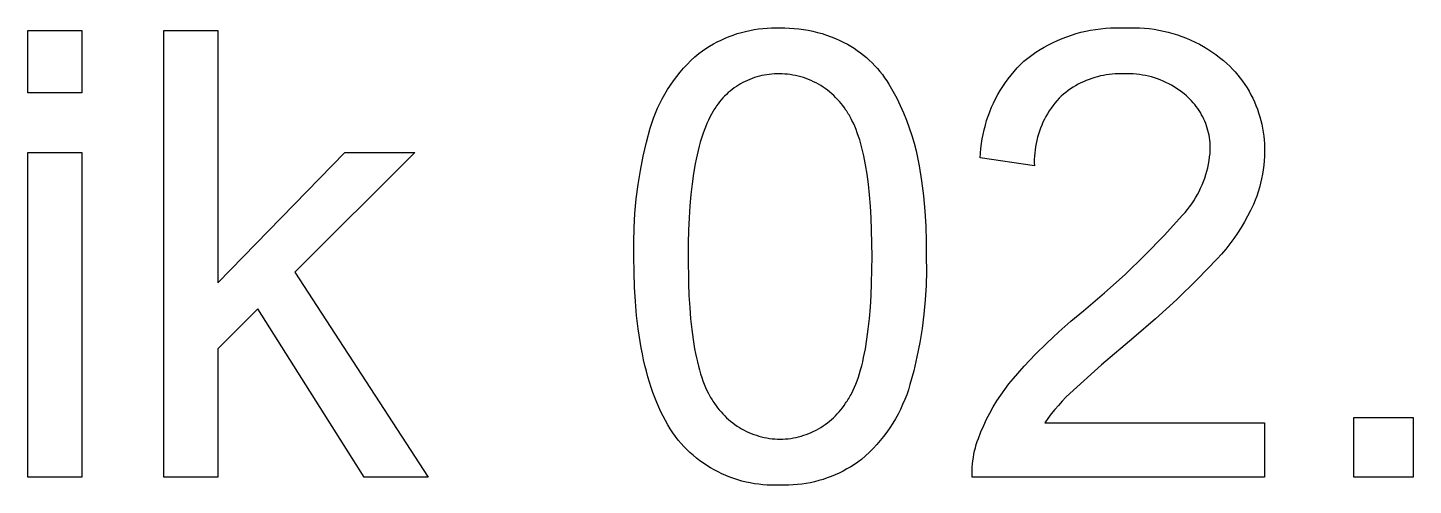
# Model space of a CAD drawing. Header units: millimetres. Extents: x 430 to 4403, y -1522 to 1254.
# Drawn here: x 3484.5 to 3574.1, y -1346.4 to -1316.8 of the extents above; entities that cross this region are included whole.
import ezdxf

# ---------------------------------------------------------------- set-up
doc = ezdxf.new("R2010")
doc.units = ezdxf.units.MM
doc.header["$MEASUREMENT"] = 0
doc.layers.add('Domyślny', color=7, linetype='Continuous', true_color=0x000000)

msp = doc.modelspace()

# ---------------------------------------------------------------- linework, layer by layer
at = {"layer": 'Domyślny'}
for p, q in [((3531.19, -1317.019), (3531.465, -1316.967)), ((3531.465, -1316.967), (3531.742, -1316.925)), ((3531.742, -1316.925), (3532.021, -1316.892)), ((3532.021, -1316.892), (3532.3, -1316.869)), ((3532.3, -1316.869), (3532.581, -1316.856)), ((3532.581, -1316.856), (3532.861, -1316.852)), ((3532.861, -1316.852), (3533.141, -1316.858)), ((3533.141, -1316.858), (3533.447, -1316.857)), ((3533.447, -1316.857), (3533.752, -1316.867)), ((3533.752, -1316.867), (3534.057, -1316.888)), ((3534.057, -1316.888), (3534.361, -1316.919)), ((3534.361, -1316.919), (3534.664, -1316.96)), ((3534.664, -1316.96), (3534.965, -1317.012)), ((3534.965, -1317.012), (3535.265, -1317.075)), ((3552.899, -1317.067), (3553.213, -1317.004)), ((3553.213, -1317.004), (3553.529, -1316.951)), ((3553.529, -1316.951), (3553.847, -1316.908)), ((3553.847, -1316.908), (3554.166, -1316.877)), ((3554.166, -1316.877), (3554.486, -1316.856)), ((3554.486, -1316.856), (3554.807, -1316.846)), ((3554.807, -1316.846), (3555.127, -1316.846)), ((3555.127, -1316.846), (3555.448, -1316.858)), ((3555.448, -1316.858), (3555.758, -1316.846)), ((3555.758, -1316.846), (3556.069, -1316.845)), ((3556.069, -1316.845), (3556.379, -1316.855)), ((3556.379, -1316.855), (3556.689, -1316.875)), ((3556.689, -1316.875), (3556.999, -1316.906)), ((3556.999, -1316.906), (3557.306, -1316.947)), ((3557.306, -1316.947), (3557.613, -1316.999)), ((3557.613, -1316.999), (3557.917, -1317.061)), ((3484.528, -1321.055), (3484.528, -1317.033)), ((3484.528, -1317.033), (3488.026, -1317.033)), ((3488.026, -1317.033), (3488.026, -1321.055)), ((3493.321, -1345.886), (3493.321, -1317.033)), ((3493.321, -1317.033), (3496.818, -1317.033)), ((3496.818, -1317.033), (3496.818, -1333.342)), ((3528.592, -1318.039), (3528.834, -1317.898)), ((3528.834, -1317.898), (3529.081, -1317.765)), ((3529.081, -1317.765), (3529.332, -1317.64)), ((3529.332, -1317.64), (3529.588, -1317.524)), ((3529.588, -1317.524), (3529.847, -1317.417)), ((3529.847, -1317.417), (3530.11, -1317.319)), ((3530.11, -1317.319), (3530.376, -1317.23)), ((3530.376, -1317.23), (3530.644, -1317.151)), ((3530.644, -1317.151), (3530.916, -1317.08)), ((3530.916, -1317.08), (3531.19, -1317.019)), ((3535.265, -1317.075), (3535.562, -1317.147)), ((3535.562, -1317.147), (3535.856, -1317.23)), ((3535.856, -1317.23), (3536.147, -1317.324)), ((3536.147, -1317.324), (3536.435, -1317.427)), ((3536.435, -1317.427), (3536.719, -1317.54)), ((3536.719, -1317.54), (3536.998, -1317.663)), ((3536.998, -1317.663), (3537.274, -1317.795)), ((3537.274, -1317.795), (3537.495, -1317.914)), ((3550.497, -1317.945), (3550.783, -1317.8)), ((3550.783, -1317.8), (3551.074, -1317.665)), ((3551.074, -1317.665), (3551.369, -1317.54)), ((3551.369, -1317.54), (3551.668, -1317.425)), ((3551.668, -1317.425), (3551.971, -1317.32)), ((3551.971, -1317.32), (3552.278, -1317.226)), ((3552.278, -1317.226), (3552.587, -1317.141)), ((3552.587, -1317.141), (3552.899, -1317.067)), ((3557.917, -1317.061), (3558.219, -1317.133)), ((3558.219, -1317.133), (3558.519, -1317.216)), ((3558.519, -1317.216), (3558.815, -1317.308)), ((3558.815, -1317.308), (3559.109, -1317.411)), ((3559.109, -1317.411), (3559.398, -1317.524)), ((3559.398, -1317.524), (3559.684, -1317.646)), ((3559.684, -1317.646), (3559.965, -1317.778)), ((3559.965, -1317.778), (3560.242, -1317.919)), ((3527.388, -1318.973), (3527.638, -1318.738)), ((3527.638, -1318.738), (3527.897, -1318.512)), ((3527.897, -1318.512), (3528.123, -1318.347)), ((3528.123, -1318.347), (3528.355, -1318.189)), ((3528.355, -1318.189), (3528.592, -1318.039)), ((3537.495, -1317.914), (3537.712, -1318.041)), ((3537.712, -1318.041), (3537.924, -1318.175)), ((3537.924, -1318.175), (3538.132, -1318.316)), ((3538.132, -1318.316), (3538.334, -1318.464)), ((3538.334, -1318.464), (3538.532, -1318.619)), ((3538.532, -1318.619), (3538.724, -1318.781)), ((3538.724, -1318.781), (3538.911, -1318.949)), ((3549.147, -1318.807), (3549.405, -1318.616)), ((3549.405, -1318.616), (3549.67, -1318.435)), ((3549.67, -1318.435), (3549.94, -1318.262)), ((3549.94, -1318.262), (3550.216, -1318.099)), ((3550.216, -1318.099), (3550.497, -1317.945)), ((3560.242, -1317.919), (3560.513, -1318.07)), ((3560.513, -1318.07), (3560.78, -1318.23)), ((3560.78, -1318.23), (3561.04, -1318.399)), ((3561.04, -1318.399), (3561.295, -1318.576)), ((3561.295, -1318.576), (3561.544, -1318.763)), ((3561.544, -1318.763), (3561.786, -1318.957)), ((3526.686, -1319.728), (3526.911, -1319.469)), ((3526.911, -1319.469), (3527.145, -1319.217)), ((3527.145, -1319.217), (3527.388, -1318.973)), ((3538.911, -1318.949), (3539.092, -1319.123)), ((3539.092, -1319.123), (3539.267, -1319.304)), ((3539.267, -1319.304), (3539.435, -1319.49)), ((3539.435, -1319.49), (3539.597, -1319.681)), ((3539.597, -1319.681), (3539.753, -1319.878)), ((3548.068, -1319.903), (3548.264, -1319.669)), ((3548.264, -1319.669), (3548.467, -1319.44)), ((3548.467, -1319.44), (3548.678, -1319.219)), ((3548.678, -1319.219), (3548.896, -1319.005)), ((3548.896, -1319.005), (3549.147, -1318.807)), ((3561.786, -1318.957), (3562.022, -1319.16)), ((3562.022, -1319.16), (3562.206, -1319.336)), ((3562.206, -1319.336), (3562.385, -1319.519)), ((3562.385, -1319.519), (3562.557, -1319.708)), ((3525.879, -1320.839), (3526.066, -1320.551)), ((3526.066, -1320.551), (3526.263, -1320.27)), ((3526.263, -1320.27), (3526.47, -1319.995)), ((3526.47, -1319.995), (3526.686, -1319.728)), ((3530.455, -1320.555), (3530.318, -1320.644)), ((3530.596, -1320.472), (3530.455, -1320.555)), ((3530.739, -1320.392), (3530.596, -1320.472)), ((3530.885, -1320.318), (3530.739, -1320.392)), ((3531.033, -1320.249), (3530.885, -1320.318)), ((3531.183, -1320.185), (3531.033, -1320.249)), ((3531.336, -1320.126), (3531.183, -1320.185)), ((3531.49, -1320.072), (3531.336, -1320.126)), ((3531.647, -1320.024), (3531.49, -1320.072)), ((3531.804, -1319.98), (3531.647, -1320.024)), ((3531.963, -1319.943), (3531.804, -1319.98)), ((3532.124, -1319.91), (3531.963, -1319.943)), ((3532.285, -1319.883), (3532.124, -1319.91)), ((3532.447, -1319.861), (3532.285, -1319.883)), ((3532.61, -1319.845), (3532.447, -1319.861)), ((3532.773, -1319.835), (3532.61, -1319.845)), ((3532.937, -1319.83), (3532.773, -1319.835)), ((3533.1, -1319.83), (3532.937, -1319.83)), ((3533.276, -1319.834), (3533.1, -1319.83)), ((3533.452, -1319.843), (3533.276, -1319.834)), ((3533.627, -1319.858), (3533.452, -1319.843)), ((3533.802, -1319.879), (3533.627, -1319.858)), ((3533.975, -1319.906), (3533.802, -1319.879)), ((3534.148, -1319.939), (3533.975, -1319.906)), ((3534.319, -1319.978), (3534.148, -1319.939)), ((3534.489, -1320.023), (3534.319, -1319.978)), ((3534.658, -1320.074), (3534.489, -1320.023)), ((3534.824, -1320.13), (3534.658, -1320.074)), ((3534.989, -1320.193), (3534.824, -1320.13)), ((3535.151, -1320.26), (3534.989, -1320.193)), ((3535.311, -1320.334), (3535.151, -1320.26)), ((3535.468, -1320.413), (3535.311, -1320.334)), ((3535.622, -1320.497), (3535.468, -1320.413)), ((3535.774, -1320.586), (3535.622, -1320.497)), ((3535.922, -1320.681), (3535.774, -1320.586)), ((3539.753, -1319.878), (3539.902, -1320.081)), ((3539.902, -1320.081), (3540.044, -1320.288)), ((3540.044, -1320.288), (3540.178, -1320.5)), ((3540.178, -1320.5), (3540.437, -1320.949)), ((3547.532, -1320.646), (3547.702, -1320.392)), ((3547.702, -1320.392), (3547.881, -1320.145)), ((3547.881, -1320.145), (3548.068, -1319.903)), ((3552.412, -1320.505), (3552.244, -1320.599)), ((3552.582, -1320.416), (3552.412, -1320.505)), ((3552.756, -1320.334), (3552.582, -1320.416)), ((3552.932, -1320.257), (3552.756, -1320.334)), ((3553.111, -1320.186), (3552.932, -1320.257)), ((3553.292, -1320.122), (3553.111, -1320.186)), ((3553.475, -1320.063), (3553.292, -1320.122)), ((3553.66, -1320.011), (3553.475, -1320.063)), ((3553.847, -1319.966), (3553.66, -1320.011)), ((3554.035, -1319.926), (3553.847, -1319.966)), ((3554.224, -1319.893), (3554.035, -1319.926)), ((3554.415, -1319.866), (3554.224, -1319.893)), ((3554.606, -1319.846), (3554.415, -1319.866)), ((3554.798, -1319.832), (3554.606, -1319.846)), ((3554.99, -1319.825), (3554.798, -1319.832)), ((3555.182, -1319.825), (3554.99, -1319.825)), ((3555.374, -1319.83), (3555.182, -1319.825)), ((3555.573, -1319.825), (3555.374, -1319.83)), ((3555.772, -1319.827), (3555.573, -1319.825)), ((3555.97, -1319.836), (3555.772, -1319.827)), ((3556.169, -1319.851), (3555.97, -1319.836)), ((3556.366, -1319.873), (3556.169, -1319.851)), ((3556.563, -1319.903), (3556.366, -1319.873)), ((3556.758, -1319.939), (3556.563, -1319.903)), ((3556.953, -1319.982), (3556.758, -1319.939)), ((3557.145, -1320.031), (3556.953, -1319.982)), ((3557.336, -1320.087), (3557.145, -1320.031)), ((3557.524, -1320.15), (3557.336, -1320.087)), ((3557.711, -1320.22), (3557.524, -1320.15)), ((3557.895, -1320.296), (3557.711, -1320.22)), ((3558.076, -1320.378), (3557.895, -1320.296)), ((3558.254, -1320.466), (3558.076, -1320.378)), ((3558.429, -1320.561), (3558.254, -1320.466)), ((3558.6, -1320.661), (3558.429, -1320.561)), ((3562.557, -1319.708), (3562.722, -1319.903)), ((3562.722, -1319.903), (3562.881, -1320.103)), ((3562.881, -1320.103), (3563.033, -1320.308)), ((3563.033, -1320.308), (3563.179, -1320.518)), ((3563.179, -1320.518), (3563.316, -1320.733)), ((3488.026, -1321.055), (3484.528, -1321.055)), ((3525.377, -1321.739), (3525.534, -1321.434)), ((3525.534, -1321.434), (3525.701, -1321.133)), ((3525.701, -1321.133), (3525.879, -1320.839)), ((3529.45, -1321.386), (3529.341, -1321.509)), ((3529.563, -1321.268), (3529.45, -1321.386)), ((3529.679, -1321.154), (3529.563, -1321.268)), ((3529.8, -1321.043), (3529.679, -1321.154)), ((3529.924, -1320.937), (3529.8, -1321.043)), ((3530.052, -1320.835), (3529.924, -1320.937)), ((3530.183, -1320.737), (3530.052, -1320.835)), ((3530.318, -1320.644), (3530.183, -1320.737)), ((3536.067, -1320.781), (3535.922, -1320.681)), ((3536.208, -1320.885), (3536.067, -1320.781)), ((3536.346, -1320.995), (3536.208, -1320.885)), ((3536.48, -1321.109), (3536.346, -1320.995)), ((3536.61, -1321.227), (3536.48, -1321.109)), ((3536.735, -1321.35), (3536.61, -1321.227)), ((3536.857, -1321.477), (3536.735, -1321.35)), ((3536.974, -1321.609), (3536.857, -1321.477)), ((3540.437, -1320.949), (3540.68, -1321.407)), ((3540.68, -1321.407), (3540.908, -1321.873)), ((3546.938, -1321.713), (3547.073, -1321.439)), ((3547.073, -1321.439), (3547.217, -1321.169)), ((3547.217, -1321.169), (3547.37, -1320.905)), ((3547.37, -1320.905), (3547.532, -1320.646)), ((3551.173, -1321.408), (3551.034, -1321.563)), ((3551.314, -1321.277), (3551.173, -1321.408)), ((3551.459, -1321.151), (3551.314, -1321.277)), ((3551.608, -1321.03), (3551.459, -1321.151)), ((3551.762, -1320.914), (3551.608, -1321.03)), ((3551.919, -1320.804), (3551.762, -1320.914)), ((3552.08, -1320.699), (3551.919, -1320.804)), ((3552.244, -1320.599), (3552.08, -1320.699)), ((3558.768, -1320.768), (3558.6, -1320.661)), ((3558.932, -1320.88), (3558.768, -1320.768)), ((3559.093, -1320.998), (3558.932, -1320.88)), ((3559.248, -1321.121), (3559.093, -1320.998)), ((3559.4, -1321.25), (3559.248, -1321.121)), ((3559.516, -1321.356), (3559.4, -1321.25)), ((3559.629, -1321.466), (3559.516, -1321.356)), ((3559.738, -1321.579), (3559.629, -1321.466)), ((3563.316, -1320.733), (3563.447, -1320.953)), ((3563.447, -1320.953), (3563.57, -1321.177)), ((3563.57, -1321.177), (3563.686, -1321.404)), ((3563.686, -1321.404), (3563.793, -1321.636)), ((3524.971, -1322.686), (3525.096, -1322.366)), ((3525.096, -1322.366), (3525.231, -1322.05)), ((3525.231, -1322.05), (3525.377, -1321.739)), ((3528.817, -1322.243), (3528.711, -1322.43)), ((3528.871, -1322.153), (3528.817, -1322.243)), ((3528.927, -1322.065), (3528.871, -1322.153)), ((3528.983, -1321.98), (3528.927, -1322.065)), ((3529.04, -1321.896), (3528.983, -1321.98)), ((3529.136, -1321.764), (3529.04, -1321.896)), ((3529.236, -1321.634), (3529.136, -1321.764)), ((3529.341, -1321.509), (3529.236, -1321.634)), ((3537.086, -1321.744), (3536.974, -1321.609)), ((3537.194, -1321.883), (3537.086, -1321.744)), ((3537.296, -1322.026), (3537.194, -1321.883)), ((3537.394, -1322.172), (3537.296, -1322.026)), ((3537.447, -1322.246), (3537.394, -1322.172)), ((3537.498, -1322.323), (3537.447, -1322.246)), ((3537.549, -1322.402), (3537.498, -1322.323)), ((3540.908, -1321.873), (3541.12, -1322.346)), ((3541.12, -1322.346), (3541.316, -1322.826)), ((3546.59, -1322.56), (3546.696, -1322.274)), ((3546.696, -1322.274), (3546.812, -1321.991)), ((3546.812, -1321.991), (3546.938, -1321.713)), ((3550.535, -1322.226), (3550.425, -1322.402)), ((3550.651, -1322.053), (3550.535, -1322.226)), ((3550.773, -1321.885), (3550.651, -1322.053)), ((3550.901, -1321.722), (3550.773, -1321.885)), ((3551.034, -1321.563), (3550.901, -1321.722)), ((3559.843, -1321.697), (3559.738, -1321.579)), ((3559.943, -1321.818), (3559.843, -1321.697)), ((3560.04, -1321.942), (3559.943, -1321.818)), ((3560.132, -1322.07), (3560.04, -1321.942)), ((3560.219, -1322.2), (3560.132, -1322.07)), ((3560.302, -1322.334), (3560.219, -1322.2)), ((3560.381, -1322.47), (3560.302, -1322.334)), ((3563.793, -1321.636), (3563.893, -1321.871)), ((3563.893, -1321.871), (3563.985, -1322.11)), ((3563.985, -1322.11), (3564.068, -1322.351)), ((3564.068, -1322.351), (3564.144, -1322.595)), ((3524.756, -1323.339), (3524.858, -1323.011)), ((3524.858, -1323.011), (3524.971, -1322.686)), ((3528.322, -1323.263), (3528.233, -1323.493)), ((3528.413, -1323.042), (3528.322, -1323.263)), ((3528.509, -1322.829), (3528.413, -1323.042)), ((3528.608, -1322.625), (3528.509, -1322.829)), ((3528.711, -1322.43), (3528.608, -1322.625)), ((3537.599, -1322.483), (3537.549, -1322.402)), ((3537.648, -1322.567), (3537.599, -1322.483)), ((3537.697, -1322.653), (3537.648, -1322.567)), ((3537.744, -1322.741), (3537.697, -1322.653)), ((3537.791, -1322.832), (3537.744, -1322.741)), ((3537.882, -1323.02), (3537.791, -1322.832)), ((3537.969, -1323.218), (3537.882, -1323.02)), ((3538.054, -1323.425), (3537.969, -1323.218)), ((3541.316, -1322.826), (3541.495, -1323.313)), ((3546.33, -1323.438), (3546.407, -1323.143)), ((3546.407, -1323.143), (3546.493, -1322.85)), ((3546.493, -1322.85), (3546.59, -1322.56)), ((3550.048, -1323.141), (3549.97, -1323.333)), ((3550.132, -1322.951), (3550.048, -1323.141)), ((3550.223, -1322.765), (3550.132, -1322.951)), ((3550.321, -1322.581), (3550.223, -1322.765)), ((3550.425, -1322.402), (3550.321, -1322.581)), ((3560.454, -1322.61), (3560.381, -1322.47)), ((3560.523, -1322.751), (3560.454, -1322.61)), ((3560.587, -1322.895), (3560.523, -1322.751)), ((3560.645, -1323.041), (3560.587, -1322.895)), ((3560.699, -1323.189), (3560.645, -1323.041)), ((3560.747, -1323.338), (3560.699, -1323.189)), ((3564.144, -1322.595), (3564.211, -1322.842)), ((3564.211, -1322.842), (3564.27, -1323.09)), ((3564.27, -1323.09), (3564.32, -1323.341)), ((3524.511, -1324.24), (3524.756, -1323.339)), ((3528.068, -1323.98), (3527.99, -1324.236)), ((3528.149, -1323.732), (3528.068, -1323.98)), ((3528.233, -1323.493), (3528.149, -1323.732)), ((3538.135, -1323.642), (3538.054, -1323.425)), ((3538.212, -1323.867), (3538.135, -1323.642)), ((3538.287, -1324.102), (3538.212, -1323.867)), ((3538.358, -1324.347), (3538.287, -1324.102)), ((3541.495, -1323.313), (3541.658, -1323.805)), ((3541.658, -1323.805), (3541.803, -1324.302)), ((3546.16, -1324.339), (3546.206, -1324.037)), ((3546.206, -1324.037), (3546.263, -1323.737)), ((3546.263, -1323.737), (3546.33, -1323.438)), ((3549.726, -1324.127), (3549.683, -1324.33)), ((3549.777, -1323.925), (3549.726, -1324.127)), ((3549.834, -1323.726), (3549.777, -1323.925)), ((3549.899, -1323.528), (3549.834, -1323.726)), ((3549.97, -1323.333), (3549.899, -1323.528)), ((3560.791, -1323.49), (3560.747, -1323.338)), ((3560.829, -1323.642), (3560.791, -1323.49)), ((3560.862, -1323.796), (3560.829, -1323.642)), ((3560.889, -1323.951), (3560.862, -1323.796)), ((3560.911, -1324.107), (3560.889, -1323.951)), ((3560.928, -1324.263), (3560.911, -1324.107)), ((3564.32, -1323.341), (3564.362, -1323.593)), ((3564.362, -1323.593), (3564.395, -1323.846)), ((3564.395, -1323.846), (3564.42, -1324.1)), ((3564.42, -1324.1), (3564.436, -1324.355)), ((3484.528, -1345.886), (3484.528, -1324.902)), ((3484.528, -1324.902), (3488.026, -1324.902)), ((3488.026, -1324.902), (3488.026, -1345.886)), ((3496.818, -1333.342), (3505.018, -1324.902)), ((3509.534, -1324.902), (3501.791, -1332.637)), ((3505.018, -1324.902), (3509.534, -1324.902)), ((3524.297, -1325.149), (3524.511, -1324.24)), ((3527.779, -1325.058), (3527.716, -1325.349)), ((3527.846, -1324.775), (3527.779, -1325.058)), ((3527.916, -1324.501), (3527.846, -1324.775)), ((3527.99, -1324.236), (3527.916, -1324.501)), ((3538.426, -1324.6), (3538.358, -1324.347)), ((3538.49, -1324.863), (3538.426, -1324.6)), ((3538.551, -1325.136), (3538.49, -1324.863)), ((3541.803, -1324.302), (3541.932, -1324.805)), ((3541.932, -1324.805), (3542.126, -1325.769)), ((3546.081, -1325.251), (3546.097, -1324.946)), ((3546.097, -1324.946), (3546.123, -1324.642)), ((3546.123, -1324.642), (3546.16, -1324.339)), ((3549.595, -1324.946), (3549.58, -1325.153)), ((3549.617, -1324.74), (3549.595, -1324.946)), ((3549.646, -1324.534), (3549.617, -1324.74)), ((3549.683, -1324.33), (3549.646, -1324.534)), ((3560.902, -1325.201), (3560.928, -1324.968)), ((3560.939, -1324.42), (3560.928, -1324.263)), ((3560.928, -1324.968), (3560.945, -1324.735)), ((3560.945, -1324.578), (3560.939, -1324.42)), ((3560.945, -1324.735), (3560.945, -1324.578)), ((3564.436, -1324.355), (3564.444, -1324.611)), ((3564.442, -1324.866), (3564.437, -1325.158)), ((3564.444, -1324.611), (3564.442, -1324.866)), ((3524.115, -1326.066), (3524.297, -1325.149)), ((3527.657, -1325.649), (3527.549, -1326.275)), ((3527.716, -1325.349), (3527.657, -1325.649)), ((3538.664, -1325.708), (3538.551, -1325.136)), ((3538.763, -1326.318), (3538.664, -1325.708)), ((3542.126, -1325.769), (3542.287, -1326.74)), ((3549.579, -1325.776), (3546.081, -1325.251)), ((3549.58, -1325.153), (3549.572, -1325.361)), ((3549.572, -1325.361), (3549.572, -1325.568)), ((3549.572, -1325.568), (3549.579, -1325.776)), ((3560.721, -1326.118), (3560.778, -1325.891)), ((3560.778, -1325.891), (3560.827, -1325.662)), ((3560.827, -1325.662), (3560.868, -1325.432)), ((3560.868, -1325.432), (3560.902, -1325.201)), ((3564.396, -1325.739), (3564.361, -1326.028)), ((3564.421, -1325.449), (3564.396, -1325.739)), ((3564.437, -1325.158), (3564.421, -1325.449)), ((3523.965, -1326.988), (3524.115, -1326.066)), ((3527.549, -1326.275), (3527.455, -1326.936)), ((3538.849, -1326.966), (3538.763, -1326.318)), ((3542.287, -1326.74), (3542.414, -1327.716)), ((3560.416, -1327.001), (3560.504, -1326.784)), ((3560.504, -1326.784), (3560.584, -1326.565)), ((3560.584, -1326.565), (3560.656, -1326.342)), ((3560.656, -1326.342), (3560.721, -1326.118)), ((3564.261, -1326.603), (3564.197, -1326.887)), ((3564.316, -1326.316), (3564.261, -1326.603)), ((3564.361, -1326.028), (3564.316, -1326.316)), ((3523.847, -1327.914), (3523.965, -1326.988)), ((3527.376, -1327.632), (3527.311, -1328.362)), ((3527.455, -1326.936), (3527.376, -1327.632)), ((3538.921, -1327.65), (3538.849, -1326.966)), ((3538.981, -1328.372), (3538.921, -1327.65)), ((3542.414, -1327.716), (3542.507, -1328.695)), ((3559.994, -1327.835), (3560.11, -1327.632)), ((3560.11, -1327.632), (3560.219, -1327.425)), ((3560.219, -1327.425), (3560.321, -1327.215)), ((3560.321, -1327.215), (3560.416, -1327.001)), ((3563.948, -1327.725), (3563.846, -1327.998)), ((3564.04, -1327.449), (3563.948, -1327.725)), ((3564.123, -1327.169), (3564.04, -1327.449)), ((3564.197, -1326.887), (3564.123, -1327.169)), ((3523.761, -1328.844), (3523.847, -1327.914)), ((3527.311, -1328.362), (3527.261, -1329.128)), ((3539.027, -1329.132), (3538.981, -1328.372)), ((3559.313, -1328.784), (3559.462, -1328.604)), ((3559.462, -1328.604), (3559.605, -1328.419)), ((3559.605, -1328.419), (3559.741, -1328.229)), ((3559.741, -1328.229), (3559.871, -1328.034)), ((3559.871, -1328.034), (3559.994, -1327.835)), ((3563.552, -1328.652), (3563.358, -1329.03)), ((3563.735, -1328.268), (3563.552, -1328.652)), ((3563.846, -1327.998), (3563.735, -1328.268)), ((3523.708, -1329.777), (3523.761, -1328.844)), ((3527.261, -1329.128), (3527.225, -1329.928)), ((3539.06, -1329.929), (3539.027, -1329.132)), ((3542.507, -1328.695), (3542.567, -1329.677)), ((3557.958, -1330.277), (3559.158, -1328.959)), ((3559.158, -1328.959), (3559.313, -1328.784)), ((3563.151, -1329.401), (3562.933, -1329.766)), ((3563.358, -1329.03), (3563.151, -1329.401)), ((3523.687, -1330.711), (3523.708, -1329.777)), ((3527.225, -1329.928), (3527.203, -1330.764)), ((3539.087, -1331.634), (3539.06, -1329.929)), ((3542.567, -1329.677), (3542.592, -1330.661)), ((3556.716, -1331.556), (3557.958, -1330.277)), ((3562.702, -1330.123), (3562.461, -1330.473)), ((3562.933, -1329.766), (3562.702, -1330.123)), ((3523.698, -1331.645), (3523.687, -1330.711)), ((3527.203, -1330.764), (3527.196, -1331.634)), ((3542.592, -1330.661), (3542.584, -1331.645)), ((3561.945, -1331.149), (3561.671, -1331.474)), ((3562.208, -1330.815), (3561.945, -1331.149)), ((3562.461, -1330.473), (3562.208, -1330.815)), ((3523.71, -1332.647), (3523.698, -1331.645)), ((3527.196, -1331.634), (3527.223, -1333.355)), ((3539.06, -1333.351), (3539.087, -1331.634)), ((3542.584, -1331.645), (3542.595, -1332.574)), ((3555.433, -1332.793), (3556.716, -1331.556)), ((3561.386, -1331.79), (3560.101, -1333.118)), ((3561.671, -1331.474), (3561.386, -1331.79)), ((3501.791, -1332.637), (3510.409, -1345.886)), ((3523.743, -1333.614), (3523.71, -1332.647)), ((3542.595, -1332.574), (3542.574, -1333.503)), ((3554.11, -1333.988), (3555.433, -1332.793)), ((3560.101, -1333.118), (3558.775, -1334.407)), ((3523.799, -1334.546), (3523.743, -1333.614)), ((3527.223, -1333.355), (3527.256, -1334.158)), ((3539.027, -1334.152), (3539.06, -1333.351)), ((3542.574, -1333.503), (3542.521, -1334.431)), ((3552.748, -1335.14), (3554.11, -1333.988)), ((3523.877, -1335.443), (3523.799, -1334.546)), ((3527.256, -1334.158), (3527.303, -1334.923)), ((3538.919, -1335.641), (3538.98, -1334.915)), ((3538.98, -1334.915), (3539.027, -1334.152)), ((3542.521, -1334.431), (3542.436, -1335.357)), ((3558.775, -1334.407), (3557.41, -1335.654)), ((3499.408, -1335.011), (3496.818, -1337.601)), ((3506.272, -1345.886), (3499.408, -1335.011)), ((3523.978, -1336.306), (3523.877, -1335.443)), ((3527.303, -1334.923), (3527.363, -1335.65)), ((3527.363, -1335.65), (3527.437, -1336.339)), ((3538.846, -1336.329), (3538.919, -1335.641)), ((3542.436, -1335.357), (3542.319, -1336.279)), ((3551.149, -1336.504), (3551.938, -1335.81)), ((3551.938, -1335.81), (3552.748, -1335.14)), ((3557.41, -1335.654), (3556.008, -1336.858)), ((3524.101, -1337.134), (3523.978, -1336.306)), ((3527.437, -1336.339), (3527.524, -1336.99)), ((3538.759, -1336.979), (3538.846, -1336.329)), ((3542.319, -1336.279), (3542.171, -1337.196)), ((3550.382, -1337.223), (3551.149, -1336.504)), ((3496.818, -1337.601), (3496.818, -1345.886)), ((3524.171, -1337.534), (3524.101, -1337.134)), ((3524.247, -1337.926), (3524.171, -1337.534)), ((3527.524, -1336.99), (3527.624, -1337.602)), ((3527.624, -1337.602), (3527.68, -1337.894)), ((3538.603, -1337.882), (3538.658, -1337.59)), ((3538.658, -1337.59), (3538.759, -1336.979)), ((3542.171, -1337.196), (3541.991, -1338.108)), ((3549.637, -1337.964), (3550.382, -1337.223)), ((3556.008, -1336.858), (3553.914, -1338.639)), ((3524.328, -1338.31), (3524.247, -1337.926)), ((3524.414, -1338.685), (3524.328, -1338.31)), ((3527.68, -1337.894), (3527.738, -1338.177)), ((3527.738, -1338.177), (3527.8, -1338.45)), ((3527.8, -1338.45), (3527.866, -1338.713)), ((3538.417, -1338.7), (3538.482, -1338.437)), ((3538.482, -1338.437), (3538.544, -1338.164)), ((3538.544, -1338.164), (3538.603, -1337.882)), ((3541.991, -1338.108), (3541.78, -1339.013)), ((3548.915, -1338.728), (3549.637, -1337.964)), ((3524.507, -1339.051), (3524.414, -1338.685)), ((3524.605, -1339.408), (3524.507, -1339.051)), ((3527.866, -1338.713), (3527.934, -1338.967)), ((3527.934, -1338.967), (3528.006, -1339.211)), ((3528.006, -1339.211), (3528.082, -1339.446)), ((3538.201, -1339.433), (3538.276, -1339.199)), ((3538.276, -1339.199), (3538.348, -1338.954)), ((3538.348, -1338.954), (3538.417, -1338.7)), ((3541.78, -1339.013), (3541.538, -1339.91)), ((3548.217, -1339.514), (3548.915, -1338.728)), ((3553.914, -1338.639), (3551.87, -1340.476)), ((3524.708, -1339.757), (3524.605, -1339.408)), ((3524.817, -1340.097), (3524.708, -1339.757)), ((3524.932, -1340.428), (3524.817, -1340.097)), ((3528.082, -1339.446), (3528.16, -1339.671)), ((3528.16, -1339.671), (3528.242, -1339.887)), ((3528.242, -1339.887), (3528.328, -1340.093)), ((3528.328, -1340.093), (3528.416, -1340.29)), ((3528.416, -1340.29), (3528.509, -1340.477)), ((3537.774, -1340.465), (3537.866, -1340.278)), ((3537.866, -1340.278), (3537.955, -1340.081)), ((3537.955, -1340.081), (3538.04, -1339.875)), ((3538.04, -1339.875), (3538.122, -1339.659)), ((3538.122, -1339.659), (3538.201, -1339.433)), ((3541.436, -1340.239), (3541.324, -1340.563)), ((3541.538, -1339.91), (3541.436, -1340.239)), ((3547.401, -1340.591), (3547.66, -1340.223)), ((3547.66, -1340.223), (3547.932, -1339.864)), ((3547.932, -1339.864), (3548.217, -1339.514)), ((3525.052, -1340.75), (3524.932, -1340.428)), ((3525.178, -1341.064), (3525.052, -1340.75)), ((3525.309, -1341.37), (3525.178, -1341.064)), ((3528.509, -1340.477), (3528.556, -1340.567)), ((3528.556, -1340.567), (3528.604, -1340.655)), ((3528.604, -1340.655), (3528.653, -1340.74)), ((3528.653, -1340.74), (3528.703, -1340.823)), ((3528.703, -1340.823), (3528.753, -1340.903)), ((3528.753, -1340.903), (3528.805, -1340.981)), ((3528.805, -1340.981), (3528.857, -1341.057)), ((3528.857, -1341.057), (3528.91, -1341.13)), ((3528.91, -1341.13), (3529.008, -1341.273)), ((3537.275, -1341.264), (3537.372, -1341.121)), ((3537.372, -1341.121), (3537.425, -1341.047)), ((3537.425, -1341.047), (3537.478, -1340.971)), ((3537.478, -1340.971), (3537.529, -1340.893)), ((3537.529, -1340.893), (3537.58, -1340.812)), ((3537.58, -1340.812), (3537.63, -1340.729)), ((3537.63, -1340.729), (3537.679, -1340.643)), ((3537.679, -1340.643), (3537.727, -1340.556)), ((3537.727, -1340.556), (3537.774, -1340.465)), ((3541.2, -1340.884), (3541.065, -1341.2)), ((3541.324, -1340.563), (3541.2, -1340.884)), ((3546.92, -1341.354), (3547.154, -1340.968)), ((3547.154, -1340.968), (3547.401, -1340.591)), ((3551.365, -1340.986), (3551.125, -1341.253)), ((3551.614, -1340.727), (3551.365, -1340.986)), ((3551.87, -1340.476), (3551.614, -1340.727)), ((3525.446, -1341.666), (3525.309, -1341.37)), ((3525.589, -1341.954), (3525.446, -1341.666)), ((3525.737, -1342.233), (3525.589, -1341.954)), ((3529.008, -1341.273), (3529.11, -1341.413)), ((3529.11, -1341.413), (3529.217, -1341.549)), ((3529.217, -1341.549), (3529.328, -1341.681)), ((3529.328, -1341.681), (3529.444, -1341.81)), ((3529.444, -1341.81), (3529.564, -1341.935)), ((3529.564, -1341.935), (3529.688, -1342.055)), ((3529.688, -1342.055), (3529.816, -1342.171)), ((3536.468, -1342.165), (3536.596, -1342.048)), ((3536.596, -1342.048), (3536.72, -1341.928)), ((3536.72, -1341.928), (3536.84, -1341.803)), ((3536.84, -1341.803), (3536.956, -1341.674)), ((3536.956, -1341.674), (3537.067, -1341.541)), ((3537.067, -1341.541), (3537.173, -1341.404)), ((3537.173, -1341.404), (3537.275, -1341.264)), ((3540.764, -1341.818), (3540.597, -1342.119)), ((3540.92, -1341.512), (3540.764, -1341.818)), ((3541.065, -1341.2), (3540.92, -1341.512)), ((3546.493, -1342.147), (3546.7, -1341.747)), ((3546.7, -1341.747), (3546.92, -1341.354)), ((3550.669, -1341.807), (3550.454, -1342.094)), ((3550.893, -1341.526), (3550.669, -1341.807)), ((3551.125, -1341.253), (3550.893, -1341.526)), ((3570.213, -1345.886), (3570.213, -1342.039)), ((3570.213, -1342.039), (3574.06, -1342.039)), ((3574.06, -1342.039), (3574.06, -1345.886)), ((3525.891, -1342.503), (3525.737, -1342.233)), ((3526.05, -1342.765), (3525.891, -1342.503)), ((3526.215, -1343.018), (3526.05, -1342.765)), ((3529.816, -1342.171), (3529.948, -1342.283)), ((3529.948, -1342.283), (3530.084, -1342.39)), ((3530.084, -1342.39), (3530.224, -1342.493)), ((3530.224, -1342.493), (3530.366, -1342.591)), ((3530.366, -1342.591), (3530.512, -1342.684)), ((3530.512, -1342.684), (3530.661, -1342.771)), ((3530.661, -1342.771), (3530.813, -1342.854)), ((3530.813, -1342.854), (3530.968, -1342.932)), ((3530.968, -1342.932), (3531.125, -1343.004)), ((3535.159, -1343.002), (3535.317, -1342.929)), ((3535.317, -1342.929), (3535.471, -1342.851)), ((3535.471, -1342.851), (3535.623, -1342.768)), ((3535.623, -1342.768), (3535.772, -1342.679)), ((3535.772, -1342.679), (3535.918, -1342.586)), ((3535.918, -1342.586), (3536.061, -1342.488)), ((3536.061, -1342.488), (3536.2, -1342.385)), ((3536.2, -1342.385), (3536.336, -1342.277)), ((3536.336, -1342.277), (3536.468, -1342.165)), ((3540.234, -1342.702), (3540.037, -1342.984)), ((3540.42, -1342.414), (3540.234, -1342.702)), ((3540.597, -1342.119), (3540.42, -1342.414)), ((3545.959, -1343.388), (3546.123, -1342.969)), ((3546.123, -1342.969), (3546.301, -1342.555)), ((3546.301, -1342.555), (3546.493, -1342.147)), ((3550.454, -1342.094), (3550.248, -1342.388)), ((3550.248, -1342.388), (3564.442, -1342.388)), ((3564.442, -1342.388), (3564.442, -1345.886)), ((3526.386, -1343.262), (3526.215, -1343.018)), ((3526.562, -1343.498), (3526.386, -1343.262)), ((3526.742, -1343.708), (3526.562, -1343.498)), ((3526.928, -1343.911), (3526.742, -1343.708)), ((3531.125, -1343.004), (3531.285, -1343.071)), ((3531.285, -1343.071), (3531.446, -1343.133)), ((3531.446, -1343.133), (3531.61, -1343.189)), ((3531.61, -1343.189), (3531.775, -1343.24)), ((3531.775, -1343.24), (3531.943, -1343.284)), ((3531.943, -1343.284), (3532.111, -1343.324)), ((3532.111, -1343.324), (3532.281, -1343.357)), ((3532.281, -1343.357), (3532.452, -1343.385)), ((3532.452, -1343.385), (3532.623, -1343.407)), ((3532.623, -1343.407), (3532.796, -1343.423)), ((3532.796, -1343.423), (3532.968, -1343.433)), ((3532.968, -1343.433), (3533.141, -1343.438)), ((3533.141, -1343.438), (3533.314, -1343.433)), ((3533.314, -1343.433), (3533.487, -1343.423)), ((3533.487, -1343.423), (3533.66, -1343.406)), ((3533.66, -1343.406), (3533.832, -1343.384)), ((3533.832, -1343.384), (3534.003, -1343.356)), ((3534.003, -1343.356), (3534.173, -1343.323)), ((3534.173, -1343.323), (3534.341, -1343.283)), ((3534.341, -1343.283), (3534.509, -1343.238)), ((3534.509, -1343.238), (3534.674, -1343.187)), ((3534.674, -1343.187), (3534.838, -1343.131)), ((3534.838, -1343.131), (3535, -1343.069)), ((3535, -1343.069), (3535.159, -1343.002)), ((3539.39, -1343.787), (3539.157, -1344.04)), ((3539.615, -1343.527), (3539.39, -1343.787)), ((3539.831, -1343.259), (3539.615, -1343.527)), ((3540.037, -1342.984), (3539.831, -1343.259)), ((3545.767, -1343.995), (3545.825, -1343.791)), ((3545.825, -1343.791), (3545.888, -1343.588)), ((3545.888, -1343.588), (3545.959, -1343.388)), ((3527.122, -1344.108), (3526.928, -1343.911)), ((3527.322, -1344.298), (3527.122, -1344.108)), ((3527.529, -1344.482), (3527.322, -1344.298)), ((3527.742, -1344.658), (3527.529, -1344.482)), ((3527.96, -1344.827), (3527.742, -1344.658)), ((3538.406, -1344.746), (3538.179, -1344.913)), ((3538.665, -1344.519), (3538.406, -1344.746)), ((3538.915, -1344.284), (3538.665, -1344.519)), ((3539.157, -1344.04), (3538.915, -1344.284)), ((3545.606, -1344.827), (3545.636, -1344.617)), ((3545.636, -1344.617), (3545.673, -1344.409)), ((3545.673, -1344.409), (3545.717, -1344.201)), ((3545.717, -1344.201), (3545.767, -1343.995)), ((3528.185, -1344.988), (3527.96, -1344.827)), ((3528.415, -1345.141), (3528.185, -1344.988)), ((3528.65, -1345.286), (3528.415, -1345.141)), ((3528.889, -1345.424), (3528.65, -1345.286)), ((3529.134, -1345.552), (3528.889, -1345.424)), ((3529.382, -1345.673), (3529.134, -1345.552)), ((3536.966, -1345.624), (3536.71, -1345.741)), ((3537.218, -1345.499), (3536.966, -1345.624)), ((3537.466, -1345.365), (3537.218, -1345.499)), ((3537.709, -1345.222), (3537.466, -1345.365)), ((3537.947, -1345.072), (3537.709, -1345.222)), ((3538.179, -1344.913), (3537.947, -1345.072)), ((3545.553, -1345.674), (3545.556, -1345.461)), ((3545.556, -1345.461), (3545.566, -1345.25)), ((3545.566, -1345.25), (3545.582, -1345.038)), ((3545.582, -1345.038), (3545.606, -1344.827)), ((3488.026, -1345.886), (3484.528, -1345.886)), ((3496.818, -1345.886), (3493.321, -1345.886)), ((3510.409, -1345.886), (3506.272, -1345.886)), ((3529.635, -1345.785), (3529.382, -1345.673)), ((3529.891, -1345.888), (3529.635, -1345.785)), ((3530.151, -1345.982), (3529.891, -1345.888)), ((3530.414, -1346.067), (3530.151, -1345.982)), ((3530.679, -1346.144), (3530.414, -1346.067)), ((3530.947, -1346.211), (3530.679, -1346.144)), ((3531.217, -1346.268), (3530.947, -1346.211)), ((3531.489, -1346.317), (3531.217, -1346.268)), ((3531.763, -1346.356), (3531.489, -1346.317)), ((3532.037, -1346.386), (3531.763, -1346.356)), ((3532.313, -1346.406), (3532.037, -1346.386)), ((3532.589, -1346.417), (3532.313, -1346.406)), ((3532.865, -1346.418), (3532.589, -1346.417)), ((3533.141, -1346.41), (3532.865, -1346.418)), ((3533.423, -1346.416), (3533.141, -1346.41)), ((3533.704, -1346.412), (3533.423, -1346.416)), ((3533.986, -1346.399), (3533.704, -1346.412)), ((3534.266, -1346.376), (3533.986, -1346.399)), ((3534.546, -1346.343), (3534.266, -1346.376)), ((3534.825, -1346.301), (3534.546, -1346.343)), ((3535.101, -1346.249), (3534.825, -1346.301)), ((3535.376, -1346.187), (3535.101, -1346.249)), ((3535.649, -1346.116), (3535.376, -1346.187)), ((3535.919, -1346.036), (3535.649, -1346.116)), ((3536.186, -1345.947), (3535.919, -1346.036)), ((3536.449, -1345.848), (3536.186, -1345.947)), ((3536.71, -1345.741), (3536.449, -1345.848)), ((3545.557, -1345.886), (3545.553, -1345.674)), ((3564.442, -1345.886), (3545.557, -1345.886)), ((3574.06, -1345.886), (3570.213, -1345.886))]:
    msp.add_line(p, q, dxfattribs=at)

doc.saveas('drawing.dxf')
